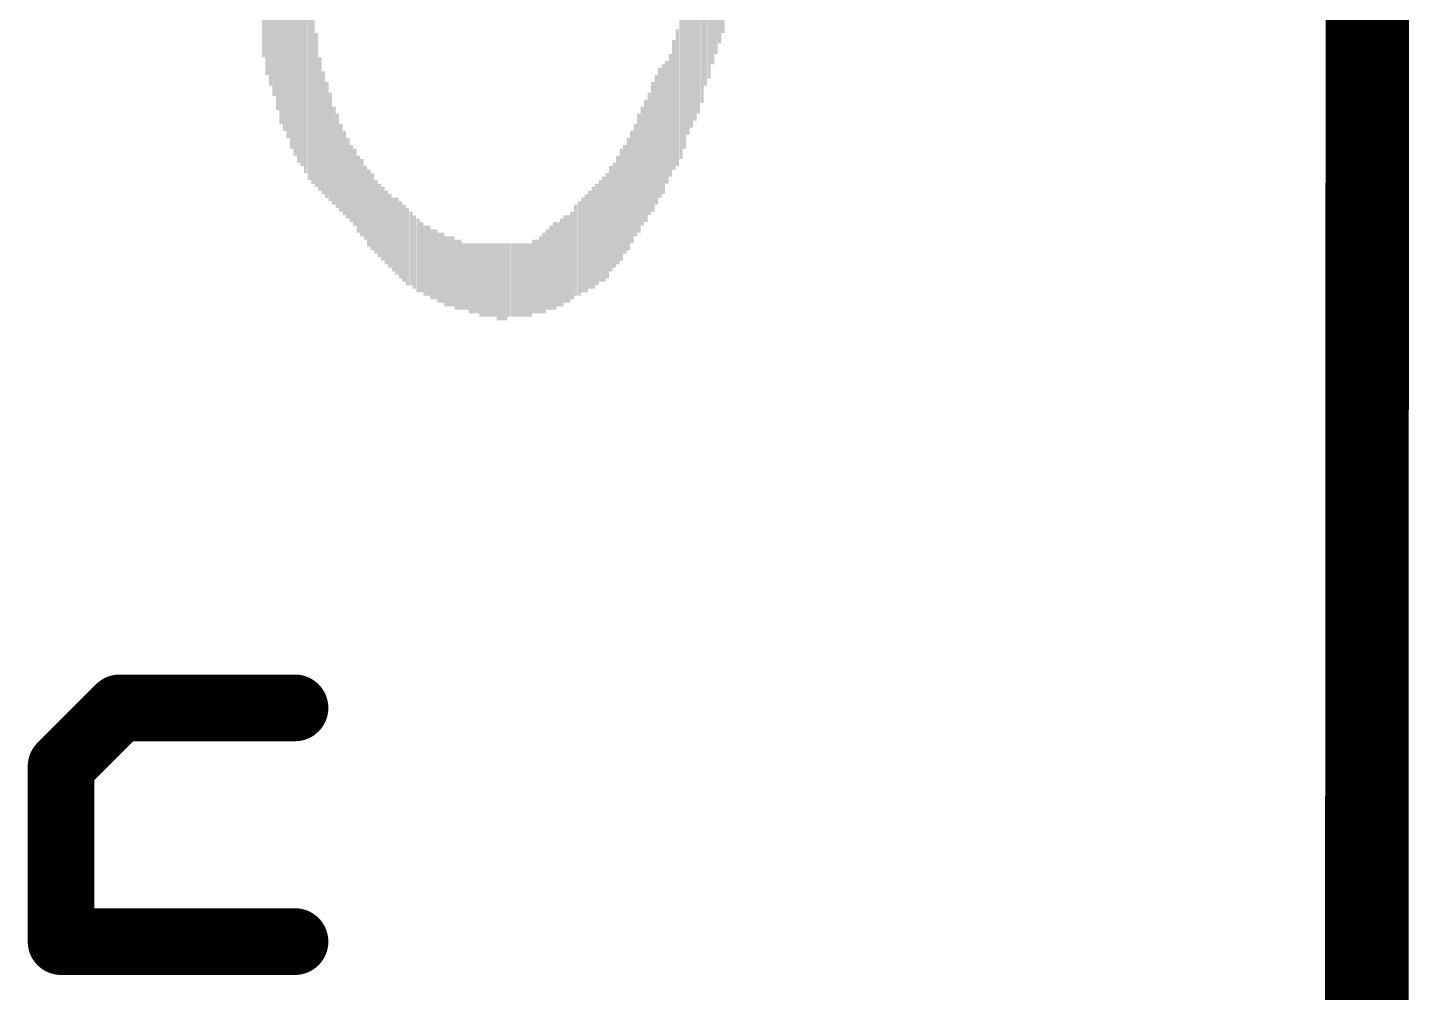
# Model space of a CAD drawing. Extents: x -3.8 to 20.4, y -21.6 to 37.
# Drawn here: x 16.23 to 20.447, y 10.086 to 13.024 of the extents above; entities that cross this region are included whole.
import ezdxf

# ---------------------------------------------------------------- set-up
doc = ezdxf.new("R2010")
doc.units = 0
for name, color, linetype in [('1', 12, 'CONTINUOUS'), ('16', 132, 'CONTINUOUS'), ('20', 53, 'CONTINUOUS'), ('21', 41, 'CONTINUOUS')]:
    doc.layers.add(name, color=color, linetype=linetype)

# ---------------------------------------------------------------- blocks, each defined once
blk = doc.blocks.new('RECT')
blk.add_solid([(-0.5, -0.5), (0.5, -0.5), (-0.5, 0.5), (0.5, 0.5)])

msp = doc.modelspace()

# ---------------------------------------------------------------- linework, layer by layer
at = {"layer": '1', "const_width": 0.2032}
msp.add_lwpolyline([(20.32, 36.83), (20.32, 0)], dxfattribs=at)
at = {"layer": '16', "const_width": 0.2032}
msp.add_lwpolyline([(20.32, 36.83), (20.32, 0)], dxfattribs=at)
at = {"layer": '20', "const_width": 0.254}
msp.add_lwpolyline([(20.3, 0), (20.32, 36.83)], dxfattribs=at)
at = {"layer": '21', "const_width": 0.2032}
for points in [[(16.3316, 10.774), (16.5095, 10.952)], [(16.5095, 10.952), (17.0434, 10.952)], [(16.3316, 10.2402), (16.3316, 10.774)], [(17.0434, 10.2402), (16.3316, 10.2402)]]:
    msp.add_lwpolyline(points, dxfattribs=at)
at = {"layer": '21', "const_width": 0.1016}
for points in [[(16.5095, 11.0028, 1), (16.5095, 10.9012)], [(16.5455, 10.9161, 1), (16.4736, 10.9879)], [(17.0434, 10.9012, 1), (17.0434, 11.0028)], [(16.3824, 10.774, 1), (16.2808, 10.774)], [(16.2957, 10.81, 1), (16.3675, 10.7381)], [(16.3316, 10.291, 1), (16.3316, 10.1894)], [(17.0434, 10.1894, 1), (17.0434, 10.291)], [(16.2808, 10.2402, 1), (16.3824, 10.2402)]]:
    msp.add_lwpolyline(points, format="xyb", dxfattribs=at)

# ---------------------------------------------------------------- block references
at = {"layer": '21', "rotation": 90}
for p, xscale, yscale in [((18.2393, 13.333), 1.27, 0.0106), ((18.25, 13.3383), 1.238, 0.0106), ((18.2606, 13.349), 1.2166, 0.0106), ((18.2713, 13.3543), 1.1846, 0.0106), ((18.282, 13.365), 1.142, 0.0106), ((18.2926, 13.3863), 1.078, 0.0106), ((18.3033, 13.3863), 1.0352, 0.0106), ((18.314, 13.4024), 0.9816, 0.0106), ((17.0976, 13.1943), 1.2914, 0.0106), ((18.3246, 13.4078), 0.9284, 0.0106), ((18.3353, 13.4131), 0.875, 0.0106), ((17.0869, 13.1783), 1.238, 0.0106), ((17.0653, 13.1783), 1.1526, 0.0106), ((17.0761, 13.1783), 1.1954, 0.0108), ((17.0546, 13.1676), 1.11, 0.0106), ((17.044, 13.1516), 1.0352, 0.0106), ((17.0333, 13.1409), 0.9712, 0.0106), ((17.0226, 13.1409), 0.9072, 0.0106), ((17.012, 13.141), 0.8646, 0.0106), ((17.0013, 13.1303), 0.8006, 0.0106), ((18.3461, 13.2583), 0.5014, 0.0108), ((16.9906, 13.1302), 0.715, 0.0106), ((16.9693, 13.1301), 0.5656, 0.0106), ((16.98, 13.1301), 0.6296, 0.0106), ((16.9586, 13.1249), 0.4906, 0.0106), ((16.948, 13.1036), 0.3414, 0.0106), ((18.2286, 12.8954), 0.4802, 0.0106), ((18.218, 12.8421), 0.4376, 0.0106), ((17.1082, 12.7728), 0.4696, 0.0106), ((18.2073, 12.8101), 0.4162, 0.0106), ((18.1966, 12.7888), 0.395, 0.0106), ((17.1189, 12.7301), 0.4056, 0.0106), ((18.1646, 12.7141), 0.395, 0.0106), ((18.1753, 12.7354), 0.3736, 0.0106), ((18.186, 12.7568), 0.3736, 0.0106), ((17.1296, 12.7034), 0.3736, 0.0106), ((18.1433, 12.6821), 0.395, 0.0106), ((18.1539, 12.7034), 0.3948, 0.0106), ((17.1402, 12.682), 0.352, 0.0106), ((17.1509, 12.6606), 0.3306, 0.0106), ((18.1219, 12.6393), 0.3734, 0.0106), ((18.1326, 12.6606), 0.3946, 0.0106), ((17.1616, 12.6339), 0.2986, 0.0106), ((18.1006, 12.6019), 0.3626, 0.0106), ((18.1113, 12.618), 0.3734, 0.0106), ((17.1722, 12.618), 0.288, 0.0106), ((18.0899, 12.5806), 0.3626, 0.0106), ((17.1829, 12.5966), 0.2666, 0.0106), ((17.1936, 12.5806), 0.256, 0.0106), ((18.0686, 12.538), 0.3414, 0.0106), ((18.0793, 12.5593), 0.3414, 0.0106), ((17.2042, 12.5646), 0.2452, 0.0106), ((17.2149, 12.5486), 0.2346, 0.0106), ((17.2256, 12.5379), 0.2346, 0.0106), ((18.0366, 12.4846), 0.3414, 0.0106), ((18.0473, 12.5006), 0.3306, 0.0106), ((18.0579, 12.5166), 0.3414, 0.0106), ((17.2362, 12.5166), 0.2346, 0.0106), ((17.2469, 12.5059), 0.2346, 0.0106), ((18.0153, 12.4526), 0.32, 0.0106), ((18.0259, 12.4686), 0.3306, 0.0106), ((17.2576, 12.4899), 0.224, 0.0106), ((17.2683, 12.4739), 0.2346, 0.0106), ((17.2789, 12.4632), 0.2346, 0.0106), ((17.9833, 12.4099), 0.32, 0.0106), ((17.9939, 12.4206), 0.32, 0.0106), ((18.0046, 12.4419), 0.32, 0.0106), ((17.2896, 12.4473), 0.224, 0.0106), ((17.3003, 12.4366), 0.224, 0.0106), ((17.3109, 12.4259), 0.224, 0.0106), ((17.3216, 12.4153), 0.224, 0.0106), ((17.9406, 12.3778), 0.299, 0.0106), ((17.9513, 12.3831), 0.3096, 0.0106), ((17.9619, 12.3938), 0.3096, 0.0106), ((17.9726, 12.4046), 0.3094, 0.0106), ((17.3323, 12.4046), 0.224, 0.0106), ((17.3429, 12.3939), 0.224, 0.0106), ((17.3536, 12.3886), 0.2346, 0.0106), ((17.3643, 12.3779), 0.2346, 0.0106), ((17.3749, 12.3672), 0.2346, 0.0106), ((17.8979, 12.3458), 0.2776, 0.0106), ((17.9086, 12.3511), 0.2882, 0.0106), ((17.9193, 12.3618), 0.2882, 0.0106), ((17.9299, 12.3671), 0.2988, 0.0106), ((17.3856, 12.3565), 0.235, 0.0106), ((17.3963, 12.3511), 0.2242, 0.0106), ((17.4069, 12.3404), 0.2242, 0.0106), ((17.4176, 12.3298), 0.2242, 0.0106), ((17.8552, 12.3085), 0.267, 0.0106), ((17.8659, 12.3191), 0.2668, 0.0106), ((17.8766, 12.3191), 0.2668, 0.0106), ((17.8872, 12.3298), 0.267, 0.0106), ((17.4283, 12.3245), 0.2136, 0.0106), ((17.4389, 12.3138), 0.2136, 0.0106), ((17.4496, 12.3138), 0.2136, 0.0106), ((17.4603, 12.3031), 0.2136, 0.0106), ((17.4709, 12.3031), 0.2136, 0.0106), ((17.4816, 12.2925), 0.2136, 0.0106), ((17.4923, 12.2925), 0.2136, 0.0106), ((17.8019, 12.2765), 0.2456, 0.0106), ((17.8126, 12.2871), 0.2456, 0.0106), ((17.8232, 12.2924), 0.2562, 0.0106), ((17.8339, 12.2978), 0.267, 0.0106), ((17.8446, 12.3031), 0.2562, 0.0106), ((17.5029, 12.2818), 0.2136, 0.0106), ((17.5136, 12.2818), 0.2136, 0.0106), ((17.5243, 12.2818), 0.2136, 0.0106), ((17.535, 12.2711), 0.2136, 0.0106), ((17.5456, 12.2711), 0.2136, 0.0106), ((17.5563, 12.2658), 0.203, 0.0106), ((17.567, 12.2658), 0.203, 0.0106), ((17.5776, 12.2605), 0.2136, 0.0106), ((17.5883, 12.2605), 0.2136, 0.0106), ((17.599, 12.2605), 0.2136, 0.0106), ((17.6096, 12.2551), 0.2242, 0.0106), ((17.6203, 12.2551), 0.2242, 0.0106), ((17.631, 12.2551), 0.2242, 0.0106), ((17.6416, 12.2551), 0.2242, 0.0106), ((17.6523, 12.2551), 0.2242, 0.0106), ((17.663, 12.2498), 0.235, 0.0106), ((17.6736, 12.2498), 0.235, 0.0106), ((17.6843, 12.2498), 0.235, 0.0106), ((17.695, 12.2551), 0.2242, 0.0106), ((17.7058, 12.2551), 0.2242, 0.0108), ((17.7166, 12.2551), 0.2242, 0.0106), ((17.7272, 12.2551), 0.2242, 0.0106), ((17.7379, 12.2551), 0.2242, 0.0106), ((17.7486, 12.2551), 0.2242, 0.0106), ((17.7592, 12.2551), 0.2242, 0.0106), ((17.7699, 12.2658), 0.2242, 0.0106), ((17.7806, 12.2658), 0.2242, 0.0106), ((17.7912, 12.2711), 0.2348, 0.0106)]:
    msp.add_blockref('RECT', p, dxfattribs=dict(at, xscale=xscale, yscale=yscale))

doc.saveas('drawing.dxf')
